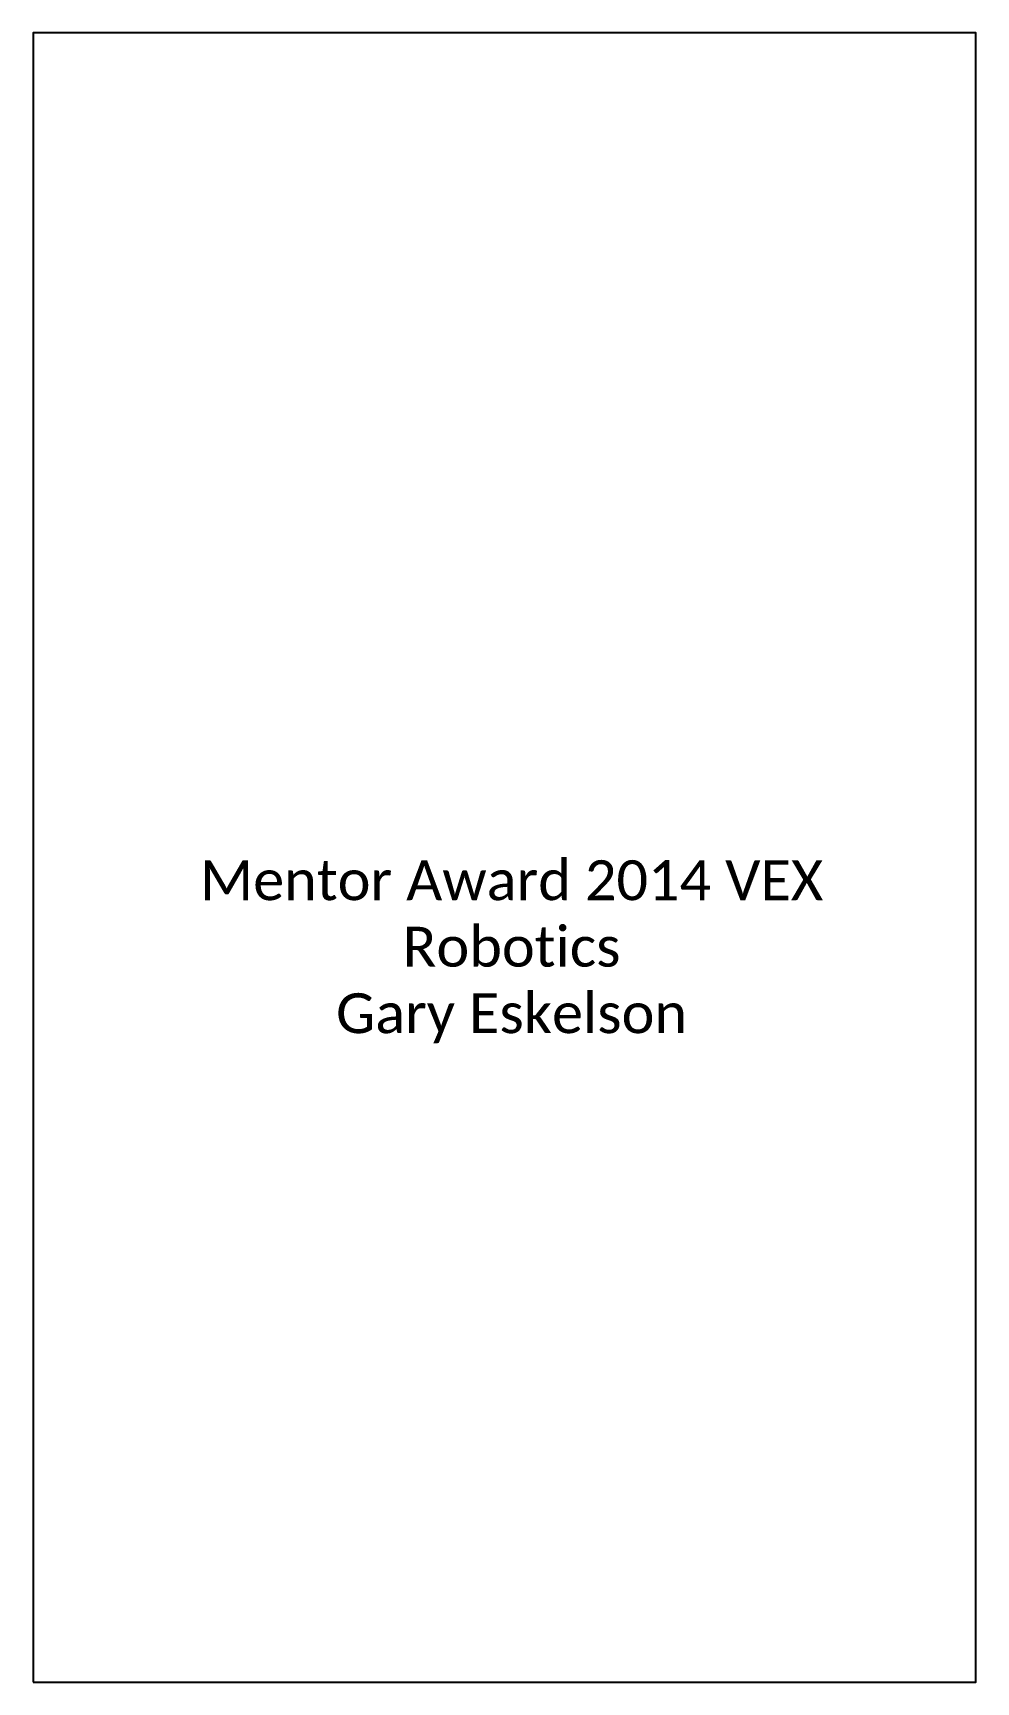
# Model space of a CAD drawing. Extents: x 65 to 165, y 66 to 241.
import ezdxf

# ---------------------------------------------------------------- set-up
doc = ezdxf.new("R2010")
doc.units = 0
doc.header["$MEASUREMENT"] = 0
doc.layers.get('0').update_dxf_attribs({"linetype": 'CONTINUOUS'})
doc.styles.get("Standard").update_dxf_attribs({"font": 'txt.shx'})

msp = doc.modelspace()

# ---------------------------------------------------------------- linework, layer by layer
at = {"color": 7, "linetype": 'CONTINUOUS'}
msp.add_lwpolyline([(65, 65.8), (165, 65.8), (165, 240.8), (65, 240.8)], close=True, dxfattribs=at)

# ---------------------------------------------------------------- texts
at = {"insert": (115.75, 143.3), "char_height": 4.2333, "width": 82.5, "attachment_point": 5}
msp.add_mtext('\\C7;\\fCalibri|b0|i0|;\\H4.2333171844482;Mentor Award 2014 VEX Robotics\\PGary Eskelson', dxfattribs=at)

doc.saveas('drawing.dxf')
